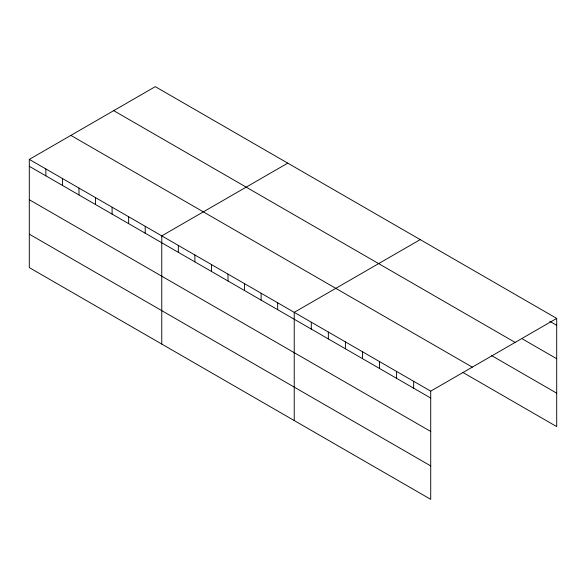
<?xml version="1.0" encoding="UTF-8"?>
<svg xmlns="http://www.w3.org/2000/svg" width="586" height="586" viewBox="0 0 586 586"><rect width="100%" height="100%" fill="white"/><g stroke="black" fill="none" stroke-linecap="round" stroke-linejoin="round"><path stroke-width="0.88" d="M430.717 431.472L430.717 391.148L29.3 159.392L29.3 267.59L430.717 499.345L430.717 431.472L29.3 199.716M462.867 372.44L556.7 426.608L556.7 318.41L155.283 86.655L29.3 159.392M287.755 163.135L161.765 235.872L161.765 344.07M420.221 239.608L294.231 312.345L294.231 420.55M430.717 391.148L556.7 318.41M549.719 321.267L556.7 325.296M522.58 339.03L556.7 358.735M113.713 110.659L515.123 342.407M491.559 355.57L556.7 393.177M70.877 135.388L472.287 367.144M29.3 166.285L430.717 398.033M29.3 234.158L430.717 465.914M413.657 381.296L413.657 388.188M396.59 371.443L396.59 378.336M379.53 361.599L379.53 368.484M362.47 351.747L362.47 358.639M345.41 341.894L345.41 348.787M328.35 332.05L328.35 338.942M311.291 322.197L311.291 329.09M277.676 302.786L277.676 309.679M261.114 293.227L261.114 300.12M244.56 283.668L244.56 290.561M227.998 274.109L227.998 281.002M211.443 264.55L211.443 271.443M194.882 254.991L194.882 261.883M178.327 245.431L178.327 252.324M145.211 226.306L145.211 233.199M128.649 216.747L128.649 223.64M112.094 207.188L112.094 214.08M95.533 197.629L95.533 204.521M78.978 188.069L78.978 194.962M62.416 178.51L62.416 185.403M45.862 168.951L45.862 175.844"/></g></svg>
